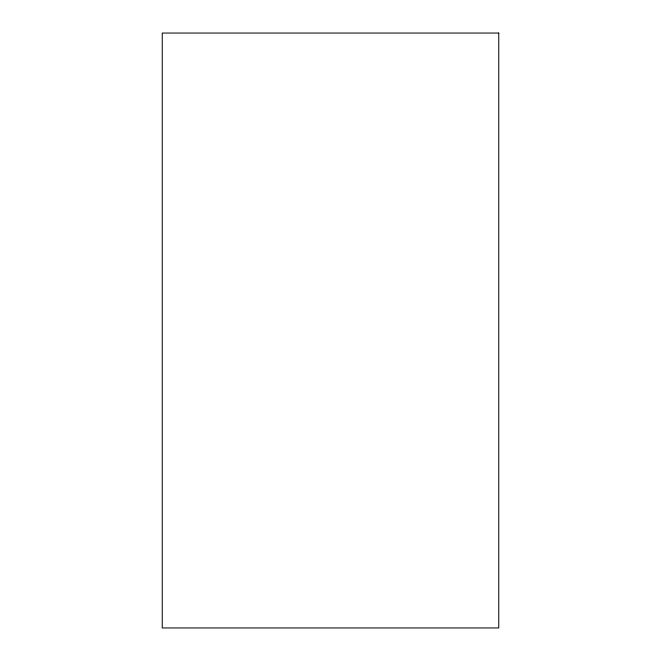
<?xml version="1.0" encoding="UTF-8"?>
<svg xmlns="http://www.w3.org/2000/svg" width="661" height="661" viewBox="0 0 661 661"><rect width="100%" height="100%" fill="white"/><g stroke="black" fill="none" stroke-linecap="round" stroke-linejoin="round"><path stroke-width="0.99" d="M498.758 33.05L162.242 33.05L162.242 627.95L498.758 627.95L498.758 33.05"/></g></svg>
